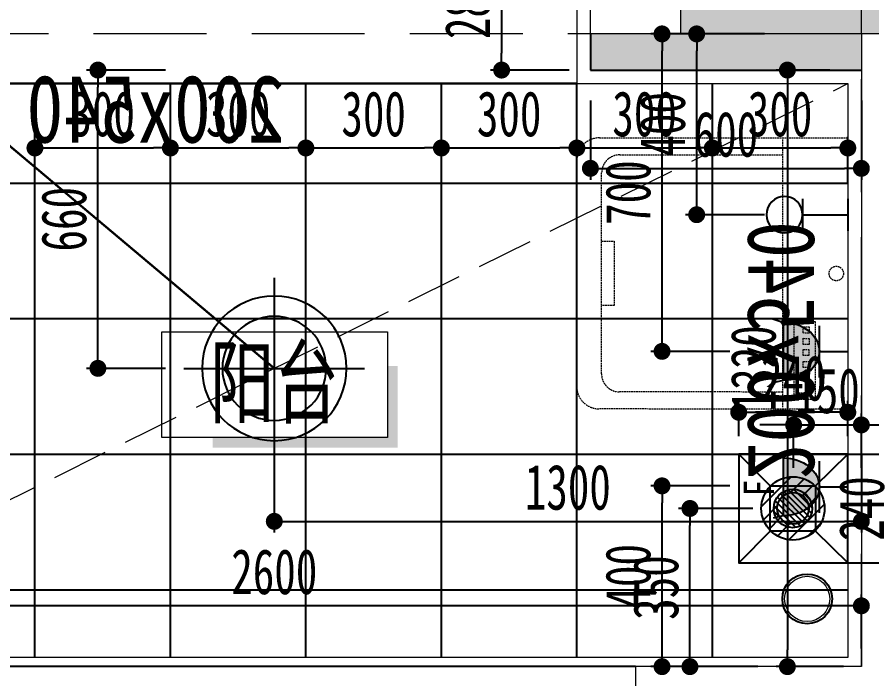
# Model space of a CAD drawing. Header units: millimetres. Extents: x 815519 to 890079, y 147095 to 251022.
# Drawn here: x 877672 to 879565, y 209090 to 210555 of the extents above; entities that cross this region are included whole.
import ezdxf
from ezdxf.enums import TextEntityAlignment as Align

# ---------------------------------------------------------------- set-up
doc = ezdxf.new("R2010")
doc.units = ezdxf.units.MM
doc.header["$LTSCALE"] = 1000
for name, pattern in [('__DASH', [0.35, 0.25, -0.1]), ('DASH', [0.35, 0.25, -0.1]), ('DASHDOT', [1, 0.5, -0.25, 0, -0.25])]:
    doc.linetypes.add(name, pattern=pattern)
doc.layers.get('Defpoints').update_dxf_attribs({"color": 1})
for name, color, linetype in [('-02插座图层', 30, 'Continuous'), ('A-完成面尺寸标注', 53, 'Continuous'), ('EL-插座设备', 11, 'Continuous'), ('EQUIP_地漏', 7, 'Continuous'), ('FC-地面分割', 142, 'Continuous'), ('FC-地面设备', 1, 'Continuous'), ('FC-材料分缝', 8, 'Continuous'), ('PUB_HATCH', 8, 'Continuous'), ('STAIR', 52, 'Continuous'), ('SURFACE', 6, 'Continuous'), ('VPIPE-污水', 2, 'DASH'), ('WT-给排水点位', 1, 'Continuous')]:
    doc.layers.add(name, color=color, linetype=linetype)
for name, color, linetype, lineweight in [('A-文字', 50, 'Continuous', 0), ('EL-插座尺寸', 53, 'Continuous', 0), ('EL-线路控制', 11, 'Continuous', 0), ('FC-地面尺寸', 53, 'Continuous', 0), ('FC-门槛线', 8, 'Continuous', 0), ('FF-活动家具', 33, 'Continuous', 0), ('L-梁', 91, 'DASH', 0), ('RC-天花灯具', 140, 'Continuous', 0), ('RC-天花灯具尺寸', 53, 'Continuous', 0), ('S-OTHER', 1, 'Continuous', 0), ('S-WALL', 255, 'Continuous', 0), ('S-装饰完成线', 30, 'Continuous', 0), ('WT-给排水点位尺寸', 53, 'Continuous', 0), ('梁标注', 134, 'Continuous', 18)]:
    doc.layers.add(name, color=color, linetype=linetype, lineweight=lineweight)
doc.styles.add('TH-STYLE1', font='', dxfattribs={"width": 0.7})
doc.styles.add('宋体', font='', dxfattribs={"width": 0.8})
doc.styles.add('文字标注', font='')
doc.styles.get('TH-STYLE1').set_extended_font_data('STFangsong')
doc.styles.get('宋体').set_extended_font_data('NSimSun')
doc.styles.get('文字标注').set_extended_font_data('SimSun')
doc.dimstyles.new('[布局]1：50', dxfattribs={"dimtxt": 2, "dimasz": 0.75, "dimexe": 0.5, "dimexo": 0.8, "dimgap": 0.5, "dimtad": 1, "dimdec": 0, "dimlfac": 50, "dimrnd": 5, "dimdsep": 46, "dimtxsty": 'TH-STYLE1', "dimblk": 'DOT', "dimcen": 1, "dimdle": 0.5, "dimclrd": 53, "dimclre": 53, "dimclrt": 53, "dimadec": 0, "dimazin": 0, "dimtfac": 1, "dimtdec": 0, "dimtix": 1, "dimtmove": 2, "dimatfit": 3, "dimldrblk": 'HBA_DIMENSION_TICK-天华', "dimfxl": 3, "dimfxlon": 1, "dimarcsym": 0})
doc.dimstyles.new('TH-1：50', dxfattribs={"dimscale": 50, "dimtxt": 2, "dimasz": 0.75, "dimexe": 0.5, "dimexo": 0.8, "dimgap": 0.5, "dimtad": 1, "dimdec": 0, "dimrnd": 5, "dimdsep": 46, "dimtxsty": 'TH-STYLE1', "dimblk": 'DOT', "dimcen": 1, "dimdle": 0.5, "dimclrd": 53, "dimclre": 53, "dimclrt": 2, "dimadec": 0, "dimazin": 2, "dimtfac": 1, "dimtdec": 0, "dimtix": 1, "dimtmove": 2, "dimatfit": 3, "dimldrblk": 'HBA_DIMENSION_TICK-天华', "dimfxl": 3, "dimfxlon": 1, "dimarcsym": 0})

# ---------------------------------------------------------------- blocks, each defined once
blk = doc.blocks.new('$plan$00001623')
at = {"layer": 'FF-活动家具', "linetype": 'DASH', "ltscale": 0.015}
blk.add_line((-296.1, -144.7), (296.9, -144.7), dxfattribs=at)
blk.add_lwpolyline([(250, -600), (-250, -600, -0.414214), (-300, -550), (-300, 0), (300, 0), (300, -550, -0.414214)], format="xyb", close=True, dxfattribs=at)
for points in [[(278.4, -71.6), (107, -71.6), (107, -119.7), (278.4, -119.7)], [(118, -85.8), (131.7, -85.8), (131.7, -98.5), (118, -98.5)], [(143.5, -85.8), (157.2, -85.8), (157.2, -98.5), (143.5, -98.5)], [(168.1, -85.8), (181.7, -85.8), (181.7, -98.5), (168.1, -98.5)], [(194.5, -85.8), (208.1, -85.8), (208.1, -98.5), (194.5, -98.5)], [(235.9, -109.8), (264.2, -109.8), (264.2, -80.1), (235.9, -80.1)]]:
    blk.add_lwpolyline(points, close=True, dxfattribs=at)
blk.add_lwpolyline([(262.3, -144.7), (262.3, -505.1, -0.414214), (222.3, -545.1), (-222.3, -545.1, -0.414214), (-262.3, -505.1), (-262.3, -144.7)], format="xyb", dxfattribs=at)
blk.add_lwpolyline([(-71, -545.1), (-71, -517.5), (0, -517.5), (71, -517.5), (71, -545.1)], dxfattribs=at)
blk.add_circle((0, -25.5), 16, dxfattribs=at)
blk = doc.blocks.new('A$C0A6165FC')
at = {"layer": 'RC-天花灯具', "color": 8, "lineweight": -2}
for p, q in [((200, 400), (200, 0)), ((400, 200), (0, 200))]:
    blk.add_line(p, q, dxfattribs=at)
at = {"layer": 'RC-天花灯具', "lineweight": -2}
blk.add_circle((200, 200), 160, dxfattribs=at)
at = {"layer": 'RC-天花灯具', "color": 8, "lineweight": -2}
blk.add_circle((200, 200), 115, dxfattribs=at)
blk = doc.blocks.new('A$C507E61E5')
at = {"linetype": 'ByBlock'}
for p, q in [((0, 75.5), (0, 4.7)), ((100, 75.5), (100, 4.7)), ((100, 40.1), (0, 40.1))]:
    blk.add_line(p, q, dxfattribs=at)
blk.add_circle((140.1, 40.1), 40.1, dxfattribs=at)
blk = doc.blocks.new('wgwegwevberr')
at = {"layer": 'L-梁', "linetype": 'DASH'}
for p, q in [((842212.3, 137843.9), (842212.3, 139243.9)), ((842612.3, 139243.9), (845012.3, 139243.9)), ((842212.3, 137843.9), (845512.3, 137843.9))]:
    blk.add_line(p, q, dxfattribs=at)
blk = doc.blocks.new('_Dot')
at = {"color": 33, "linetype": 'ByBlock', "lineweight": -2}
blk.add_line((-0.5, 0), (-1, 0), dxfattribs=at)
at = {"color": 33, "linetype": 'ByBlock', "const_width": 0.5}
blk.add_lwpolyline([(-0.25, 0, 1), (0.25, 0, 1)], format="xyb", close=True, dxfattribs=at)
blk = doc.blocks.new('*D1069')
at = {"layer": 'Defpoints', "color": 0, "transparency": 16777216}
for p in [(879100.4, 210517.5), (879518.3, 210517.5), (879518.3, 209815.1)]:
    blk.add_point(p, dxfattribs=at)
at = {"layer": 'EL-插座尺寸', "color": 53, "lineweight": -2, "transparency": 16777216}
for p, q in [((879250.4, 210517.5), (879075.4, 210517.5)), ((879100.4, 209852.6), (879100.4, 210480)), ((879250.4, 209815.1), (879075.4, 209815.1))]:
    blk.add_line(p, q, dxfattribs=at)
at = {"layer": 'EL-插座尺寸', "color": 53, "lineweight": -2, "transparency": 16777216, "xscale": 37.5, "yscale": 37.5, "zscale": 37.5}
for p, rotation in [((879100.4, 210517.5), 90), ((879100.4, 209815.1), 270)]:
    blk.add_blockref('_Dot', p, dxfattribs=dict(at, rotation=rotation))
at = {"layer": 'EL-插座尺寸', "color": 2, "transparency": 16777216, "insert": (879025.4, 210166.3), "char_height": 100, "attachment_point": 5, "rotation": 90, "style": 'TH-STYLE1'}
blk.add_mtext('700', dxfattribs=at)
blk = doc.blocks.new('HBA_DIMENSION_TICK-天华')
at = {"color": 50, "linetype": 'ByBlock'}
for points in [[(-72.714, 62.307), (-54.906, 79.963), (-12, -0.037), (0, 0)], [(-72.714, -62.307), (-54.906, -79.963), (-12, 0.037), (0, 0)]]:
    blk.add_solid(points, dxfattribs=at)
blk = doc.blocks.new('*D1070')
at = {"layer": 'Defpoints', "color": 0, "transparency": 16777216}
for p in [(879100.4, 209517.5), (879429.5, 209517.5), (879491.8, 209117.5)]:
    blk.add_point(p, dxfattribs=at)
at = {"layer": 'EL-插座尺寸', "color": 53, "lineweight": -2, "transparency": 16777216}
for p, q in [((879250.4, 209517.5), (879075.4, 209517.5)), ((879100.4, 209155), (879100.4, 209480)), ((879250.4, 209117.5), (879075.4, 209117.5))]:
    blk.add_line(p, q, dxfattribs=at)
at = {"layer": 'EL-插座尺寸', "color": 53, "lineweight": -2, "transparency": 16777216, "xscale": 37.5, "yscale": 37.5, "zscale": 37.5}
for p, rotation in [((879100.4, 209517.5), 90), ((879100.4, 209117.5), 270)]:
    blk.add_blockref('_Dot', p, dxfattribs=dict(at, rotation=rotation))
at = {"layer": 'EL-插座尺寸', "color": 2, "transparency": 16777216, "insert": (879025.4, 209317.5), "char_height": 100, "attachment_point": 5, "rotation": 90, "style": 'TH-STYLE1'}
blk.add_mtext('400', dxfattribs=at)
blk = doc.blocks.new('*U222')
at = {"color": 140}
blk.add_lwpolyline([(-5.406, -2.338), (4.594, -2.338), (4.594, 2.328), (-5.406, 2.328), (-5.406, -2.338)], dxfattribs=at)
at = {"color": 140, "ltscale": 4}
for points in [[(-5.406, 0.828), (-5.856, 0.828), (-5.406, -2.338), (-5.856, -2.788)], [(2.344, -2.338), (2.344, -2.788), (-5.406, -2.338), (-5.856, -2.788)]]:
    blk.add_solid(points, dxfattribs=at)
at = {"color": 2, "ltscale": 4, "style": 'TH-STYLE1', "width": 0.7, "flags": 8}
blk.add_attdef('功能区文字', text='', height=2.5, dxfattribs=at).set_placement((-0.406, 0.099), align=Align.MIDDLE_CENTER)
blk = doc.blocks.new('地漏2')
h = blk.add_hatch()
h.set_pattern_fill('LINE', color=13, scale=25, angle=225, style=0)
h.set_pattern_definition([(225, (0, 0), (16.83798023, -16.83798023), [])])
edge = h.paths.add_edge_path(flags=17)
edge.add_arc((4924704.2, -267187.3), 35, 0, 360)
edge = h.paths.add_edge_path()
edge.add_arc((4924704.2, -267187.3), 70, 0, 360)
at = {"color": 13}
blk.add_line((4924666.4, -267245.9), (4924665, -267244.6), dxfattribs=at)
for radius in [70, 35]:
    blk.add_circle((4924704.2, -267187.3), radius)
blk = doc.blocks.new('*D1115')
at = {"layer": 'A-完成面尺寸标注', "color": 53, "lineweight": -2, "ltscale": 0.5, "transparency": 16777216}
for p, q in [((878895.1, 210717.5), (878720.2, 210717.5)), ((878745.2, 210680), (878745.2, 210475)), ((878895.1, 210437.5), (878720.2, 210437.5))]:
    blk.add_line(p, q, dxfattribs=at)
at = {"layer": 'Defpoints', "color": 0, "ltscale": 0.5, "transparency": 16777216}
for p in [(878941.8, 210717.5, 6.9), (878745.2, 210437.5), (878941.8, 210437.5, 6.9)]:
    blk.add_point(p, dxfattribs=at)
at = {"layer": 'A-完成面尺寸标注', "color": 53, "lineweight": -2, "ltscale": 0.5, "transparency": 16777216, "xscale": 37.49999999999999, "yscale": 37.49999999999999, "zscale": 37.49999999999999}
for p, rotation in [((878745.2, 210717.5), 90), ((878745.2, 210437.5), 270)]:
    blk.add_blockref('_Dot', p, dxfattribs=dict(at, rotation=rotation))
at = {"layer": 'A-完成面尺寸标注', "color": 53, "ltscale": 0.5, "transparency": 16777216, "insert": (878670.2, 210577.5), "char_height": 100, "attachment_point": 5, "rotation": 90, "style": 'TH-STYLE1'}
blk.add_mtext('280', dxfattribs=at)
blk = doc.blocks.new('*D1118')
at = {"layer": 'A-完成面尺寸标注', "color": 53, "lineweight": -2, "ltscale": 0.5, "transparency": 16777216}
for p, q in [((878941.8, 210369.9), (878941.8, 210195)), ((879541.8, 210369.9), (879541.8, 210195)), ((878979.3, 210220), (879504.3, 210220))]:
    blk.add_line(p, q, dxfattribs=at)
at = {"layer": 'Defpoints', "color": 0, "ltscale": 0.5, "transparency": 16777216}
for p in [(878941.8, 210439.6, 6.9), (879541.8, 210437.5, 6.9), (879541.8, 210220)]:
    blk.add_point(p, dxfattribs=at)
at = {"layer": 'A-完成面尺寸标注', "color": 53, "lineweight": -2, "ltscale": 0.5, "transparency": 16777216, "xscale": 37.49999999999999, "yscale": 37.49999999999999, "zscale": 37.49999999999999, "rotation": 180}
blk.add_blockref('_Dot', (878941.8, 210220), dxfattribs=at)
at = {"layer": 'A-完成面尺寸标注', "color": 53, "lineweight": -2, "ltscale": 0.5, "transparency": 16777216, "xscale": 37.49999999999999, "yscale": 37.49999999999999, "zscale": 37.49999999999999}
blk.add_blockref('_Dot', (879541.8, 210220), dxfattribs=at)
at = {"layer": 'A-完成面尺寸标注', "color": 53, "ltscale": 0.5, "transparency": 16777216, "insert": (879241.8, 210295), "char_height": 100, "attachment_point": 5, "style": 'TH-STYLE1'}
blk.add_mtext('600', dxfattribs=at)
blk = doc.blocks.new('*D1119')
at = {"layer": 'A-完成面尺寸标注', "color": 53, "lineweight": -2, "ltscale": 0.5, "transparency": 16777216}
for p, q in [((879471.8, 210437.5), (879353, 210437.5)), ((879378, 210400), (879378, 209155)), ((879501.9, 209117.5), (879353, 209117.5))]:
    blk.add_line(p, q, dxfattribs=at)
at = {"layer": 'Defpoints', "color": 0, "ltscale": 0.5, "transparency": 16777216}
for p in [(879511.8, 210437.5), (879378, 209117.5), (879541.8, 209117.5, 6.9)]:
    blk.add_point(p, dxfattribs=at)
at = {"layer": 'A-完成面尺寸标注', "color": 53, "lineweight": -2, "ltscale": 0.5, "transparency": 16777216, "xscale": 37.49999999999999, "yscale": 37.49999999999999, "zscale": 37.49999999999999}
for p, rotation in [((879378, 210437.5), 90), ((879378, 209117.5), 270)]:
    blk.add_blockref('_Dot', p, dxfattribs=dict(at, rotation=rotation))
at = {"layer": 'A-完成面尺寸标注', "color": 53, "ltscale": 0.5, "transparency": 16777216, "insert": (879303, 209777.5), "char_height": 100, "attachment_point": 5, "rotation": 90, "style": 'TH-STYLE1'}
blk.add_mtext('1320', dxfattribs=at)
blk = doc.blocks.new('*D1120')
at = {"layer": 'A-完成面尺寸标注', "color": 53, "lineweight": -2, "ltscale": 0.5, "transparency": 16777216}
for p, q in [((876941.8, 209157.5), (876941.8, 209277.1)), ((879541.8, 209157.5), (879541.8, 209277.1)), ((879504.3, 209252.1), (876979.3, 209252.1))]:
    blk.add_line(p, q, dxfattribs=at)
at = {"layer": 'Defpoints', "color": 0, "ltscale": 0.5, "transparency": 16777216}
for p in [(876941.8, 209252.1), (876941.8, 209117.5, 6.9), (879541.8, 209117.5, 6.9)]:
    blk.add_point(p, dxfattribs=at)
at = {"layer": 'A-完成面尺寸标注', "color": 53, "lineweight": -2, "ltscale": 0.5, "transparency": 16777216, "xscale": 37.49999999999999, "yscale": 37.49999999999999, "zscale": 37.49999999999999, "rotation": 180}
blk.add_blockref('_Dot', (876941.8, 209252.1), dxfattribs=at)
at = {"layer": 'A-完成面尺寸标注', "color": 53, "lineweight": -2, "ltscale": 0.5, "transparency": 16777216, "xscale": 37.49999999999999, "yscale": 37.49999999999999, "zscale": 37.49999999999999}
blk.add_blockref('_Dot', (879541.8, 209252.1), dxfattribs=at)
at = {"layer": 'A-完成面尺寸标注', "color": 53, "ltscale": 0.5, "transparency": 16777216, "insert": (878241.8, 209327.1), "char_height": 100, "attachment_point": 5, "style": 'TH-STYLE1'}
blk.add_mtext('2600', dxfattribs=at)
blk = doc.blocks.new('*D1275')
at = {"layer": 'Defpoints', "color": 0, "transparency": 16777216}
for p in [(878011.8, 210265.1), (877711.8, 210146.5), (878011.8, 210146.5)]:
    blk.add_point(p, dxfattribs=at)
at = {"layer": 'FC-地面尺寸', "color": 53, "lineweight": -2, "transparency": 16777216}
for p, q in [((877711.8, 210186.5), (877711.8, 210290.1)), ((878011.8, 210186.5), (878011.8, 210290.1)), ((877749.3, 210265.1), (877974.3, 210265.1))]:
    blk.add_line(p, q, dxfattribs=at)
at = {"layer": 'FC-地面尺寸', "color": 53, "lineweight": -2, "transparency": 16777216, "xscale": 37.49999999999999, "yscale": 37.49999999999999, "zscale": 37.49999999999999, "rotation": 180}
blk.add_blockref('_Dot', (877711.8, 210265.1), dxfattribs=at)
at = {"layer": 'FC-地面尺寸', "color": 53, "lineweight": -2, "transparency": 16777216, "xscale": 37.49999999999999, "yscale": 37.49999999999999, "zscale": 37.49999999999999}
blk.add_blockref('_Dot', (878011.8, 210265.1), dxfattribs=at)
at = {"layer": 'FC-地面尺寸', "color": 53, "transparency": 16777216, "insert": (877861.8, 210340.1), "char_height": 100, "attachment_point": 5, "style": 'TH-STYLE1'}
blk.add_mtext('300', dxfattribs=at)
blk = doc.blocks.new('*D1276')
at = {"layer": 'Defpoints', "color": 0, "transparency": 16777216}
for p in [(878311.8, 210265.1), (878011.8, 210146.5), (878311.8, 210146.5)]:
    blk.add_point(p, dxfattribs=at)
at = {"layer": 'FC-地面尺寸', "color": 53, "lineweight": -2, "transparency": 16777216}
for p, q in [((878011.8, 210186.5), (878011.8, 210290.1)), ((878311.8, 210186.5), (878311.8, 210290.1)), ((878049.3, 210265.1), (878274.3, 210265.1))]:
    blk.add_line(p, q, dxfattribs=at)
at = {"layer": 'FC-地面尺寸', "color": 53, "lineweight": -2, "transparency": 16777216, "xscale": 37.49999999999999, "yscale": 37.49999999999999, "zscale": 37.49999999999999, "rotation": 180}
blk.add_blockref('_Dot', (878011.8, 210265.1), dxfattribs=at)
at = {"layer": 'FC-地面尺寸', "color": 53, "lineweight": -2, "transparency": 16777216, "xscale": 37.49999999999999, "yscale": 37.49999999999999, "zscale": 37.49999999999999}
blk.add_blockref('_Dot', (878311.8, 210265.1), dxfattribs=at)
at = {"layer": 'FC-地面尺寸', "color": 53, "transparency": 16777216, "insert": (878161.8, 210340.1), "char_height": 100, "attachment_point": 5, "style": 'TH-STYLE1'}
blk.add_mtext('300', dxfattribs=at)
blk = doc.blocks.new('*D1277')
at = {"layer": 'Defpoints', "color": 0, "transparency": 16777216}
for p in [(878611.8, 210265.1), (878311.8, 210146.5), (878611.8, 210146.5)]:
    blk.add_point(p, dxfattribs=at)
at = {"layer": 'FC-地面尺寸', "color": 53, "lineweight": -2, "transparency": 16777216}
for p, q in [((878311.8, 210186.5), (878311.8, 210290.1)), ((878611.8, 210186.5), (878611.8, 210290.1)), ((878349.3, 210265.1), (878574.3, 210265.1))]:
    blk.add_line(p, q, dxfattribs=at)
at = {"layer": 'FC-地面尺寸', "color": 53, "lineweight": -2, "transparency": 16777216, "xscale": 37.49999999999999, "yscale": 37.49999999999999, "zscale": 37.49999999999999, "rotation": 180}
blk.add_blockref('_Dot', (878311.8, 210265.1), dxfattribs=at)
at = {"layer": 'FC-地面尺寸', "color": 53, "lineweight": -2, "transparency": 16777216, "xscale": 37.49999999999999, "yscale": 37.49999999999999, "zscale": 37.49999999999999}
blk.add_blockref('_Dot', (878611.8, 210265.1), dxfattribs=at)
at = {"layer": 'FC-地面尺寸', "color": 53, "transparency": 16777216, "insert": (878461.8, 210340.1), "char_height": 100, "attachment_point": 5, "style": 'TH-STYLE1'}
blk.add_mtext('300', dxfattribs=at)
blk = doc.blocks.new('*D1278')
at = {"layer": 'Defpoints', "color": 0, "transparency": 16777216}
for p in [(878911.8, 210265.1), (878611.8, 210146.5), (878911.8, 210146.5)]:
    blk.add_point(p, dxfattribs=at)
at = {"layer": 'FC-地面尺寸', "color": 53, "lineweight": -2, "transparency": 16777216}
for p, q in [((878611.8, 210186.5), (878611.8, 210290.1)), ((878911.8, 210186.5), (878911.8, 210290.1)), ((878649.3, 210265.1), (878874.3, 210265.1))]:
    blk.add_line(p, q, dxfattribs=at)
at = {"layer": 'FC-地面尺寸', "color": 53, "lineweight": -2, "transparency": 16777216, "xscale": 37.49999999999999, "yscale": 37.49999999999999, "zscale": 37.49999999999999, "rotation": 180}
blk.add_blockref('_Dot', (878611.8, 210265.1), dxfattribs=at)
at = {"layer": 'FC-地面尺寸', "color": 53, "lineweight": -2, "transparency": 16777216, "xscale": 37.49999999999999, "yscale": 37.49999999999999, "zscale": 37.49999999999999}
blk.add_blockref('_Dot', (878911.8, 210265.1), dxfattribs=at)
at = {"layer": 'FC-地面尺寸', "color": 53, "transparency": 16777216, "insert": (878761.8, 210340.1), "char_height": 100, "attachment_point": 5, "style": 'TH-STYLE1'}
blk.add_mtext('300', dxfattribs=at)
blk = doc.blocks.new('*D1279')
at = {"layer": 'Defpoints', "color": 0, "transparency": 16777216}
for p in [(879211.8, 210265.1), (878911.8, 210146.5), (879211.8, 210146.5)]:
    blk.add_point(p, dxfattribs=at)
at = {"layer": 'FC-地面尺寸', "color": 53, "lineweight": -2, "transparency": 16777216}
for p, q in [((878911.8, 210186.5), (878911.8, 210290.1)), ((879211.8, 210186.5), (879211.8, 210290.1)), ((878949.3, 210265.1), (879174.3, 210265.1))]:
    blk.add_line(p, q, dxfattribs=at)
at = {"layer": 'FC-地面尺寸', "color": 53, "lineweight": -2, "transparency": 16777216, "xscale": 37.49999999999999, "yscale": 37.49999999999999, "zscale": 37.49999999999999, "rotation": 180}
blk.add_blockref('_Dot', (878911.8, 210265.1), dxfattribs=at)
at = {"layer": 'FC-地面尺寸', "color": 53, "lineweight": -2, "transparency": 16777216, "xscale": 37.49999999999999, "yscale": 37.49999999999999, "zscale": 37.49999999999999}
blk.add_blockref('_Dot', (879211.8, 210265.1), dxfattribs=at)
at = {"layer": 'FC-地面尺寸', "color": 53, "transparency": 16777216, "insert": (879061.8, 210340.1), "char_height": 100, "attachment_point": 5, "style": 'TH-STYLE1'}
blk.add_mtext('300', dxfattribs=at)
blk = doc.blocks.new('*D1280')
at = {"layer": 'Defpoints', "color": 0, "transparency": 16777216}
for p in [(879511.8, 210265.1), (879211.8, 210146.5), (879511.8, 210146.5)]:
    blk.add_point(p, dxfattribs=at)
at = {"layer": 'FC-地面尺寸', "color": 53, "lineweight": -2, "transparency": 16777216}
for p, q in [((879211.8, 210186.5), (879211.8, 210290.1)), ((879511.8, 210186.5), (879511.8, 210290.1)), ((879249.3, 210265.1), (879474.3, 210265.1))]:
    blk.add_line(p, q, dxfattribs=at)
at = {"layer": 'FC-地面尺寸', "color": 53, "lineweight": -2, "transparency": 16777216, "xscale": 37.49999999999999, "yscale": 37.49999999999999, "zscale": 37.49999999999999, "rotation": 180}
blk.add_blockref('_Dot', (879211.8, 210265.1), dxfattribs=at)
at = {"layer": 'FC-地面尺寸', "color": 53, "lineweight": -2, "transparency": 16777216, "xscale": 37.49999999999999, "yscale": 37.49999999999999, "zscale": 37.49999999999999}
blk.add_blockref('_Dot', (879511.8, 210265.1), dxfattribs=at)
at = {"layer": 'FC-地面尺寸', "color": 53, "transparency": 16777216, "insert": (879361.8, 210340.1), "char_height": 100, "attachment_point": 5, "style": 'TH-STYLE1'}
blk.add_mtext('300', dxfattribs=at)
blk = doc.blocks.new('*D1392')
at = {"layer": 'Defpoints', "color": 0, "ltscale": 0.5, "transparency": 16777216}
for p in [(879541.8, 209912.5, 6.9), (878241.8, 209777.5, 6.9), (879541.8, 209439)]:
    blk.add_point(p, dxfattribs=at)
at = {"layer": 'RC-天花灯具尺寸', "color": 53, "lineweight": -2, "ltscale": 0.5, "transparency": 16777216}
for p, q in [((878241.8, 209588.9), (878241.8, 209414)), ((879541.8, 209588.9), (879541.8, 209414)), ((878279.3, 209439), (879504.3, 209439))]:
    blk.add_line(p, q, dxfattribs=at)
at = {"layer": 'RC-天花灯具尺寸', "color": 53, "lineweight": -2, "ltscale": 0.5, "transparency": 16777216, "xscale": 37.49999999999999, "yscale": 37.49999999999999, "zscale": 37.49999999999999, "rotation": 180}
blk.add_blockref('_Dot', (878241.8, 209439), dxfattribs=at)
at = {"layer": 'RC-天花灯具尺寸', "color": 53, "lineweight": -2, "ltscale": 0.5, "transparency": 16777216, "xscale": 37.49999999999999, "yscale": 37.49999999999999, "zscale": 37.49999999999999}
blk.add_blockref('_Dot', (879541.8, 209439), dxfattribs=at)
at = {"layer": 'RC-天花灯具尺寸', "color": 53, "ltscale": 0.5, "transparency": 16777216, "insert": (878891.8, 209514), "char_height": 100, "attachment_point": 5, "style": 'TH-STYLE1'}
blk.add_mtext('1300', dxfattribs=at)
blk = doc.blocks.new('*D1393')
at = {"layer": 'Defpoints', "color": 0, "ltscale": 0.5, "transparency": 16777216}
for p in [(877851.2, 210437.5), (878216.8, 210437.5), (878241.8, 209777.5, 6.9)]:
    blk.add_point(p, dxfattribs=at)
at = {"layer": 'RC-天花灯具尺寸', "color": 53, "lineweight": -2, "ltscale": 0.5, "transparency": 16777216}
for p, q in [((878001.2, 210437.5), (877826.2, 210437.5)), ((877851.2, 209815), (877851.2, 210400)), ((878001.1, 209777.5), (877826.2, 209777.5))]:
    blk.add_line(p, q, dxfattribs=at)
at = {"layer": 'RC-天花灯具尺寸', "color": 53, "lineweight": -2, "ltscale": 0.5, "transparency": 16777216, "xscale": 37.49999999999999, "yscale": 37.49999999999999, "zscale": 37.49999999999999}
for p, rotation in [((877851.2, 210437.5), 90), ((877851.2, 209777.5), 270)]:
    blk.add_blockref('_Dot', p, dxfattribs=dict(at, rotation=rotation))
at = {"layer": 'RC-天花灯具尺寸', "color": 53, "ltscale": 0.5, "transparency": 16777216, "insert": (877776.2, 210107.5), "char_height": 100, "attachment_point": 5, "rotation": 90, "style": 'TH-STYLE1'}
blk.add_mtext('660', dxfattribs=at)
blk = doc.blocks.new('*D1405')
at = {"layer": 'Defpoints', "color": 0, "ltscale": 0.5, "transparency": 16777216}
for p in [(879177.1, 210517.5), (879541.8, 210517.5), (879541.8, 210117.5)]:
    blk.add_point(p, dxfattribs=at)
at = {"layer": 'WT-给排水点位尺寸', "color": 53, "lineweight": -2, "ltscale": 0.5, "transparency": 16777216}
for p, q in [((879327.1, 210517.5), (879152.1, 210517.5)), ((879177.1, 210155), (879177.1, 210480)), ((879327.1, 210117.5), (879152.1, 210117.5))]:
    blk.add_line(p, q, dxfattribs=at)
at = {"layer": 'WT-给排水点位尺寸', "color": 53, "lineweight": -2, "ltscale": 0.5, "transparency": 16777216, "xscale": 37.49999999999999, "yscale": 37.49999999999999, "zscale": 37.49999999999999}
for p, rotation in [((879177.1, 210517.5), 90), ((879177.1, 210117.5), 270)]:
    blk.add_blockref('_Dot', p, dxfattribs=dict(at, rotation=rotation))
at = {"layer": 'WT-给排水点位尺寸', "color": 53, "ltscale": 0.5, "transparency": 16777216, "insert": (879102.1, 210317.5), "char_height": 100, "attachment_point": 5, "rotation": 90, "style": 'TH-STYLE1'}
blk.add_mtext('400', dxfattribs=at)
blk = doc.blocks.new('*D1407')
at = {"layer": 'Defpoints', "color": 0, "ltscale": 0.5, "transparency": 16777216}
for p in [(879162.2, 209467.5), (879341.8, 209467.5), (879416.8, 209117.5, 6.9)]:
    blk.add_point(p, dxfattribs=at)
at = {"layer": 'WT-给排水点位尺寸', "color": 53, "lineweight": -2, "ltscale": 0.5, "transparency": 16777216}
for p, q in [((879301.8, 209467.5), (879137.2, 209467.5)), ((879162.2, 209155), (879162.2, 209430)), ((879312.2, 209117.5), (879137.2, 209117.5))]:
    blk.add_line(p, q, dxfattribs=at)
at = {"layer": 'WT-给排水点位尺寸', "color": 53, "lineweight": -2, "ltscale": 0.5, "transparency": 16777216, "xscale": 37.49999999999999, "yscale": 37.49999999999999, "zscale": 37.49999999999999}
for p, rotation in [((879162.2, 209467.5), 90), ((879162.2, 209117.5), 270)]:
    blk.add_blockref('_Dot', p, dxfattribs=dict(at, rotation=rotation))
at = {"layer": 'WT-给排水点位尺寸', "color": 53, "ltscale": 0.5, "transparency": 16777216, "insert": (879087.2, 209292.5), "char_height": 100, "attachment_point": 5, "rotation": 90, "style": 'TH-STYLE1'}
blk.add_mtext('350', dxfattribs=at)
blk = doc.blocks.new('*D1408')
at = {"layer": 'Defpoints', "color": 0, "ltscale": 0.5, "transparency": 16777216}
for p in [(879541.8, 209652.4), (879391.8, 209517.5), (879541.8, 209517.5)]:
    blk.add_point(p, dxfattribs=at)
at = {"layer": 'WT-给排水点位尺寸', "color": 53, "lineweight": -2, "ltscale": 0.5, "transparency": 16777216}
for p, q in [((879391.8, 209557.5), (879391.8, 209677.4)), ((879541.8, 209557.5), (879541.8, 209677.4)), ((879354.3, 209652.4), (879316.8, 209652.4)), ((879391.8, 209652.4), (879541.8, 209652.4)), ((879579.3, 209652.4), (879616.8, 209652.4))]:
    blk.add_line(p, q, dxfattribs=at)
at = {"layer": 'WT-给排水点位尺寸', "color": 53, "lineweight": -2, "ltscale": 0.5, "transparency": 16777216, "xscale": 37.49999999999999, "yscale": 37.49999999999999, "zscale": 37.49999999999999}
blk.add_blockref('_Dot', (879391.8, 209652.4), dxfattribs=at)
at = {"layer": 'WT-给排水点位尺寸', "color": 53, "lineweight": -2, "ltscale": 0.5, "transparency": 16777216, "xscale": 37.49999999999999, "yscale": 37.49999999999999, "zscale": 37.49999999999999, "rotation": 180}
blk.add_blockref('_Dot', (879541.8, 209652.4), dxfattribs=at)
at = {"layer": 'WT-给排水点位尺寸', "color": 53, "ltscale": 0.5, "transparency": 16777216, "insert": (879466.8, 209727.4), "char_height": 100, "attachment_point": 5, "style": 'TH-STYLE1'}
blk.add_mtext('150', dxfattribs=at)
blk = doc.blocks.new('A户型左模型')
at = {"layer": '梁标注', "color": 3, "style": '宋体', "width": 0.8}
blk.add_text('200x540', height=150, dxfattribs=at).set_placement((666581.3, -226693.5), align=Align.MIDDLE_CENTER)
blk.add_text('200x540', height=150, rotation=90, dxfattribs=at).set_placement((665193.9, -227228), align=Align.MIDDLE_CENTER)
blk = doc.blocks.new('A$C0F24531A')
at = {"layer": 'EL-插座设备'}
blk.add_hatch(color=11, dxfattribs=at).paths.add_polyline_path([(-2.977, 5.372, 0.998307), (2.976, 5.372)])
at = {"layer": 'EL-插座设备', "color": 11}
for p, q in [((-2.977, 5.397), (-3.309, 6.215)), ((2.976, 5.406), (3.223, 6.198)), ((-2.977, 5.372), (2.976, 5.372)), ((2.976, 5.372), (2.976, 5.406)), ((2.672, 2.391), (-2.628, 2.391)), ((0, 2.401), (0, 0))]:
    blk.add_line(p, q, dxfattribs=at)
blk.add_arc((-0.001, 5.377), 2.976, 180.09681, 359.90268, dxfattribs=at)
blk = doc.blocks.new('A$C43BA3555')
at = {"layer": 'EL-插座设备', "color": 11, "xscale": 42.42424242361449, "yscale": 42.42424242361449, "zscale": 42.42424242361449, "rotation": 180}
blk.add_blockref('A$C0F24531A', (0, 0), dxfattribs=at)
at = {"layer": 'EL-插座设备', "color": 11, "style": '文字标注'}
blk.add_attdef('F', (-32.4, -348.7), '', height=106.1, dxfattribs=at)
blk = doc.blocks.new('TH_07011455')
at = {"ltscale": 10}
h = blk.add_hatch(dxfattribs=at)
h.set_pattern_fill('ANSI31', color=250, scale=75, angle=180, style=0)
h.set_pattern_definition([(225, (3248.263, 4469.628), (6.629126, -6.629126), [])])
edge = h.paths.add_edge_path()
edge.add_ellipse((0, 0), major_axis=(-30.1, 30.1), ratio=1, start_angle=0, end_angle=360, ccw=False)
for p, q in [((50, 50), (-50, 50)), ((-50, 50), (-50, -50)), ((50, -50), (50, 50)), ((-50, -50), (50, -50))]:
    blk.add_line(p, q, dxfattribs=at)
at = {"ltscale": 10, "extrusion": (0, 0, -1)}
blk.add_ellipse((0, 0), major_axis=(-30.1, 30.1), ratio=1, start_param=0.785398, end_param=7.068583, dxfattribs=at)
blk = doc.blocks.new('*D1431')
at = {"layer": 'Defpoints', "color": 0, "transparency": 16777216}
for p in [(879270.2, 209587.5), (879617.9, 209587.5), (879270.2, 209347.2)]:
    blk.add_point(p, dxfattribs=at)
at = {"layer": 'FC-地面尺寸', "color": 53, "lineweight": -2, "transparency": 16777216}
for p, q in [((879467.9, 209587.5), (879642.9, 209587.5)), ((879617.9, 209384.7), (879617.9, 209550)), ((879467.9, 209347.2), (879642.9, 209347.2))]:
    blk.add_line(p, q, dxfattribs=at)
at = {"layer": 'FC-地面尺寸', "color": 53, "lineweight": -2, "transparency": 16777216, "xscale": 37.49999999999999, "yscale": 37.49999999999999, "zscale": 37.49999999999999}
for p, rotation in [((879617.9, 209587.5), 90), ((879617.9, 209347.2), 270)]:
    blk.add_blockref('_Dot', p, dxfattribs=dict(at, rotation=rotation))
at = {"layer": 'FC-地面尺寸', "color": 53, "transparency": 16777216, "insert": (879542.9, 209467.3), "char_height": 100, "attachment_point": 5, "rotation": 90, "style": 'TH-STYLE1'}
blk.add_mtext('240', dxfattribs=at)
blk = doc.blocks.new('*D1432')
at = {"layer": 'Defpoints', "color": 0, "transparency": 16777216}
for p in [(879270.2, 209680.3), (879270.2, 209587.5), (879511.8, 209587.5)]:
    blk.add_point(p, dxfattribs=at)
at = {"layer": 'FC-地面尺寸', "color": 53, "lineweight": -2, "transparency": 16777216}
for p, q in [((879270.2, 209627.5), (879270.2, 209705.3)), ((879511.8, 209627.5), (879511.8, 209705.3)), ((879474.3, 209680.3), (879307.7, 209680.3))]:
    blk.add_line(p, q, dxfattribs=at)
at = {"layer": 'FC-地面尺寸', "color": 53, "lineweight": -2, "transparency": 16777216, "xscale": 37.49999999999999, "yscale": 37.49999999999999, "zscale": 37.49999999999999, "rotation": 180}
blk.add_blockref('_Dot', (879270.2, 209680.3), dxfattribs=at)
at = {"layer": 'FC-地面尺寸', "color": 53, "lineweight": -2, "transparency": 16777216, "xscale": 37.49999999999999, "yscale": 37.49999999999999, "zscale": 37.49999999999999}
blk.add_blockref('_Dot', (879511.8, 209680.3), dxfattribs=at)
at = {"layer": 'FC-地面尺寸', "color": 53, "transparency": 16777216, "insert": (879391, 209755.3), "char_height": 100, "attachment_point": 5, "style": 'TH-STYLE1'}
blk.add_mtext('240', dxfattribs=at)

msp = doc.modelspace()

# ---------------------------------------------------------------- hatches: boundary and pattern name
at = {"layer": 'PUB_HATCH'}
msp.add_hatch(color=256, dxfattribs=at).paths.add_polyline_path([(880341.8, 212517.5), (880341.8, 212317.5), (879741.8, 212317.5), (879741.8, 210517.5), (879141.8, 210517.5), (879141.8, 210717.5), (879541.8, 210717.5), (879541.8, 214517.5), (879741.8, 214517.5), (879741.8, 212517.5)])
at = {"layer": 'S-WALL'}
h = msp.add_hatch(dxfattribs=at)
h.set_pattern_fill('HONEY', color=8, scale=5, style=0)
h.set_pattern_definition([(0, (476434.745, 266721.791), (23.8125, 13.74815322), [15.875, -31.75]), (120, (476434.745, 266721.791), (-23.81249995, 13.7481533), [15.875, -31.75]), (60, (476434.745, 266721.791), (5e-08, 27.49630654), [-31.75, 15.875])])
h.paths.add_polyline_path([(879541.8, 210517.5), (879541.8, 210437.5), (878941.8, 210437.5), (878941.8, 210517.5), (879141.8, 210517.5), (879141.8, 210517.5)])
h.paths.add_polyline_path([(876321.8, 210437.5), (876321.8, 209817.5), (876241.8, 209817.5), (876241.8, 210517.5), (876741.8, 210517.5), (876941.8, 210517.5), (876941.8, 210437.5)])

# ---------------------------------------------------------------- linework, layer by layer
at = {"layer": 'EL-线路控制', "linetype": 'DASHDOT', "ltscale": 0.1, "const_width": 5}
msp.add_lwpolyline([(876778.4, 211006.9), (878241.8, 209777.5)], dxfattribs=at)
at = {"layer": 'FC-地面分割', "color": 142, "ltscale": 0.5}
msp.add_line((878911.8, 210407.5), (876971.8, 210407.5), dxfattribs=at)
at = {"layer": 'FC-材料分缝', "color": 8, "ltscale": 0.5}
for p, q in [((876351.8, 210407.5), (878911.8, 210407.5)), ((877711.8, 209137.5), (877711.8, 210407.5)), ((878011.8, 209137.5), (878011.8, 210407.5)), ((878311.8, 209137.5), (878311.8, 210407.5)), ((878611.8, 209137.5), (878611.8, 210407.5)), ((878911.8, 209137.5), (878911.8, 210407.5)), ((879211.8, 209137.5), (879211.8, 210407.5)), ((876351.8, 210187.5), (879511.8, 210187.5)), ((876351.8, 209887.5), (879511.8, 209887.5)), ((876961.8, 209587.5), (879511.8, 209587.5)), ((879340.2, 209517.5), (879270.2, 209587.5)), ((879440.2, 209517.5), (879511.8, 209587.5)), ((879340.2, 209417.5), (879270.2, 209347.2)), ((879440.2, 209417.5), (879511.8, 209347.2)), ((876961.8, 209287.5), (879511.8, 209287.5))]:
    msp.add_line(p, q, dxfattribs=at)
msp.add_lwpolyline([(879511.8, 209587.5), (879270.2, 209587.5), (879270.2, 209347.2), (879511.8, 209347.2)], close=True, dxfattribs=at)
at = {"layer": 'FC-门槛线', "ltscale": 0.5}
msp.add_lwpolyline([(878911.8, 210407.5), (876971.8, 210407.5), (876971.8, 210407.5)], dxfattribs=at)
at = {"layer": 'RC-天花灯具尺寸', "color": 8, "linetype": '__DASH', "ltscale": 0.5}
msp.add_line((876971.8, 209147.5), (879511.8, 210407.5), dxfattribs=at)
at = {"layer": 'S-OTHER'}
msp.add_circle((879421.8, 209267.5), 50, dxfattribs=at)
at = {"layer": 'S-WALL'}
for p, q in [((879541.8, 210517.5), (879541.8, 212417.5)), ((878941.8, 210517.5), (878941.8, 210717.5)), ((879541.8, 210517.5), (878941.8, 210517.5)), ((879541.8, 210517.5), (879541.8, 209117.5)), ((879541.8, 209117.5), (879041.8, 209117.5)), ((879041.8, 209117.5), (879041.8, 208917.5))]:
    msp.add_line(p, q, dxfattribs=at)
msp.add_lwpolyline([(880341.8, 212517.5), (880341.8, 212317.5), (879741.8, 212317.5), (879741.8, 210517.5), (879141.8, 210517.5), (879141.8, 210717.5), (879541.8, 210717.5), (879541.8, 212517.5), (879541.8, 214517.5), (879741.8, 214517.5), (879741.8, 212517.5)], close=True, dxfattribs=at)
at = {"layer": 'S-装饰完成线', "ltscale": 0.5}
msp.add_lwpolyline([(878911.8, 210587.5), (878911.8, 210407.5), (879511.8, 210407.5), (879511.8, 209137.5), (879271.8, 209137.5), (879271.8, 209137.5), (876961.8, 209137.5), (876961.8, 209837.5), (876351.8, 209837.5), (876351.8, 210407.5), (876971.8, 210407.5), (876971.8, 210587.5)], dxfattribs=at)
at = {"layer": 'STAIR'}
msp.add_line((879041.8, 209117.5), (876941.8, 209117.5), dxfattribs=at)
at = {"layer": 'SURFACE'}
for p, q in [((878941.8, 210517.5), (878941.8, 210437.5)), ((878941.8, 210437.5), (879541.8, 210437.5))]:
    msp.add_line(p, q, dxfattribs=at)
at = {"layer": 'VPIPE-污水', "linetype": 'Continuous'}
msp.add_circle((879421.8, 209267.5), 55, dxfattribs=at)

# ---------------------------------------------------------------- block references
at = {"layer": 'A-文字'}
ref = msp.add_blockref('*U222', (878222.4, 209741.6), dxfattribs=dict(at, xscale=-50, yscale=50, zscale=50))
ref.add_attrib('功能区文字', '阳台', dxfattribs={"layer": '0', "color": 2, "ltscale": 4, "height": 150, "style": 'TH-STYLE1', "width": 0.7}).set_placement((878242.2, 209746.5), align=Align.MIDDLE_CENTER)
at = {"layer": 'EL-插座设备'}
ref = msp.add_blockref('A$C43BA3555', (879513.4, 209815.1), dxfattribs=dict(at, xscale=-0.508, yscale=0.635, zscale=0.508, rotation=270))
ref.add_attrib('F', 'X', (879356.4, 209790.7), dxfattribs={"layer": '-02插座图层', "color": 11, "height": 67.3, "rotation": 90, "style": '文字标注', "width": 0.8})
ref = msp.add_blockref('A$C43BA3555', (879513.5, 209515.2), dxfattribs=dict(at, xscale=-0.508, yscale=0.635, zscale=0.508, rotation=270))
ref.add_attrib('F', 'F', (879348.4, 209494.3), dxfattribs={"layer": '-02插座图层', "color": 11, "height": 67.3, "rotation": 90, "style": '文字标注', "width": 0.8})
at = {"layer": 'EQUIP_地漏', "rotation": 180}
msp.add_blockref('地漏2', (5804094.4, -57719.7), dxfattribs=at)
at = {"layer": 'FC-地面设备', "ltscale": 10, "xscale": -1}
msp.add_blockref('TH_07011455', (879390.2, 209467.5), dxfattribs=at)
at = {"layer": 'FF-活动家具', "extrusion": (0, 0, -1), "xscale": -1, "zscale": -1, "rotation": 90.02416808782533}
msp.add_blockref('$plan$00001623', (-879511.7, 209987.4), dxfattribs=at)
at = {"layer": 'L-梁', "color": 7, "xscale": -1}
for name, p in [('wgwegwevberr', (1721754.1, 71273.6)), ('A户型左模型', (1544560.1, 437045.5))]:
    msp.add_blockref(name, p, dxfattribs=at)
at = {"layer": 'RC-天花灯具', "color": 6, "lineweight": -2, "xscale": -1}
msp.add_blockref('A$C0A6165FC', (878441.8, 209577.5), dxfattribs=at)
at = {"layer": 'WT-给排水点位', "xscale": -1}
msp.add_blockref('A$C507E61E5', (879511.8, 210077.4), dxfattribs=at)

# ---------------------------------------------------------------- dimensions: what is measured, and where the dimension line sits
at = {"layer": 'A-完成面尺寸标注', "ltscale": 0.5}
for base, p1, p2, angle, picture, middle in [((878745.2, 210437.5, -6.9), (878941.8, 210717.5), (878941.8, 210437.5), 90, '*D1115', (878670.2, 210577.5, -6.9)), ((879378, 209117.5, -6.9), (879511.8, 210437.5, -6.9), (879541.8, 209117.5), 90, '*D1119', (879303, 209777.5, -6.9)), ((879541.8, 210220, -6.9), (878941.8, 210439.6), (879541.8, 210437.5), 180, '*D1118', (879241.8, 210295, -6.9)), ((876941.8, 209252.1, -6.9), (879541.8, 209117.5), (876941.8, 209117.5), 180, '*D1120', (878241.8, 209327.1, -6.9))]:
    dim = msp.add_linear_dim(base=base, p1=p1, p2=p2, angle=angle, dimstyle='[布局]1：50', override={"dimscale": 50, "dimlfac": 1}, dxfattribs=at)
    dim.commit()
    dim.dimension.update_dxf_attribs({"geometry": picture, "text_midpoint": middle})
at = {"layer": 'EL-插座尺寸'}
for base, p1, p2, picture, middle in [((879100.4, 210517.5), (879518.3, 209815.1), (879518.3, 210517.5), '*D1069', (879025.4, 210166.3)), ((879100.4, 209517.5), (879491.8, 209117.5), (879429.5, 209517.5), '*D1070', (879025.4, 209317.5))]:
    dim = msp.add_linear_dim(base=base, p1=p1, p2=p2, angle=90, dimstyle='TH-1：50', dxfattribs=at)
    dim.commit()
    dim.dimension.update_dxf_attribs({"geometry": picture, "text_midpoint": middle})
at = {"layer": 'FC-地面尺寸'}
for base, p1, p2, picture, middle in [((878011.8, 210265.1), (877711.8, 210146.5), (878011.8, 210146.5), '*D1275', (877861.8, 210340.1)), ((878311.8, 210265.1), (878011.8, 210146.5), (878311.8, 210146.5), '*D1276', (878161.8, 210340.1)), ((878611.8, 210265.1), (878311.8, 210146.5), (878611.8, 210146.5), '*D1277', (878461.8, 210340.1)), ((878911.8, 210265.1), (878611.8, 210146.5), (878911.8, 210146.5), '*D1278', (878761.8, 210340.1)), ((879211.8, 210265.1), (878911.8, 210146.5), (879211.8, 210146.5), '*D1279', (879061.8, 210340.1)), ((879511.8, 210265.1), (879211.8, 210146.5), (879511.8, 210146.5), '*D1280', (879361.8, 210340.1))]:
    dim = msp.add_linear_dim(base=base, p1=p1, p2=p2, angle=180, dimstyle='[布局]1：50', override={"dimscale": 50, "dimlfac": 1, "dimarcsym": 1}, dxfattribs=at)
    dim.commit()
    dim.dimension.update_dxf_attribs({"geometry": picture, "text_midpoint": middle})
for p1, distance, picture, middle in [((879511.8, 209587.5), -92.8, '*D1432', (879391, 209755.3)), ((879270.2, 209347.2), -347.7, '*D1431', (879542.9, 209467.3))]:
    dim = msp.add_aligned_dim(p1=p1, p2=(879270.2, 209587.5), distance=distance, dimstyle='[布局]1：50', override={"dimscale": 50, "dimlfac": 1, "dimarcsym": 1}, dxfattribs=at)
    dim.commit()
    dim.dimension.update_dxf_attribs({"geometry": picture, "text_midpoint": middle})
at = {"layer": 'RC-天花灯具尺寸', "ltscale": 0.5}
for base, p2, angle, picture, middle in [((877851.2, 210437.5, -6.9), (878216.8, 210437.5, -6.9), 90, '*D1393', (877776.2, 210107.5, -6.9)), ((879541.8, 209439, -6.9), (879541.8, 209912.5), 180, '*D1392', (878891.8, 209514, -6.9))]:
    dim = msp.add_linear_dim(base=base, p1=(878241.8, 209777.5), p2=p2, angle=angle, dimstyle='[布局]1：50', override={"dimscale": 50, "dimlfac": 1}, dxfattribs=at)
    dim.commit()
    dim.dimension.update_dxf_attribs({"geometry": picture, "text_midpoint": middle})
at = {"layer": 'WT-给排水点位尺寸', "color": 12, "ltscale": 0.5}
for base, p1, p2, angle, picture, middle in [((879177.1, 210517.5, -6.9), (879541.8, 210117.5, -6.9), (879541.8, 210517.5, -6.9), 90, '*D1405', (879102.1, 210317.5, -6.9)), ((879541.8, 209652.4, -6.9), (879391.8, 209517.5, -6.9), (879541.8, 209517.5, -6.9), 180, '*D1408', (879466.8, 209727.4, -6.9)), ((879162.2, 209467.5, -6.9), (879416.8, 209117.5), (879341.8, 209467.5, -6.9), 90, '*D1407', (879087.2, 209292.5, -6.9))]:
    dim = msp.add_linear_dim(base=base, p1=p1, p2=p2, angle=angle, dimstyle='[布局]1：50', override={"dimscale": 50, "dimlfac": 1, "dimarcsym": 1}, dxfattribs=at)
    dim.commit()
    dim.dimension.update_dxf_attribs({"geometry": picture, "text_midpoint": middle})

doc.saveas('drawing.dxf')
